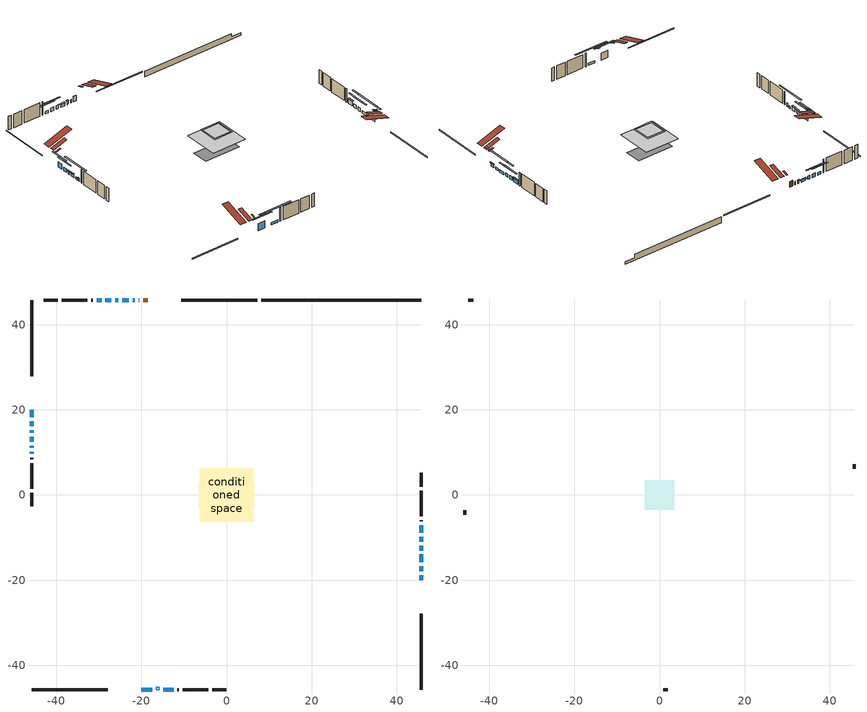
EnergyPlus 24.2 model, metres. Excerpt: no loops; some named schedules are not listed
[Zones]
conditioned space
 floor adiabatic (AdiabaticFloorConstruction): -6.23,-6.23 -6.23,6.23 6.23,6.23 6.23,-6.23 z3.35
 floor foundation (Slab1 construction): -6.54,-2.85 -6.54,2.85 6.54,2.85 6.54,-2.85 z-1.27
 wall outside (RimJoist1 construction): 7.27,45.79 -10.62,45.79 / -45.79,-45.79 -27.9,-45.79 / -45.79,45.79 -45.79,27.9 / 45.79,-45.79 45.79,-27.9 z0.91:1.21
 wall outside (AdiabaticWallConstruction 1): -18.47,45.79 -19.52,45.79 z0.91:2.94
 wall outside (AdiabaticWallConstruction): -20.45,45.79 -20.62,45.79 / -25.39,45.79 -26.17,45.79 / -45.79,10.12 -45.79,9.67 / 45.79,-13.05 45.79,-11.93 z0.91:2.13; -20.05,-45.79 -17.38,-45.79 z0.91:3.35; -45.79,20.05 -45.79,18.27 z0.91:2.84; -45.79,17.34 -45.79,16.17 / 45.79,-20.05 45.79,-18.83 / -45.79,13.66 -45.79,12.49 / 45.79,-11 45.79,-9.83 z0.91:2.18; -45.79,15.25 -45.79,14.58 / -27.09,45.79 -28.42,45.79 z0.91:2.08; -21.55,45.79 -22.01,45.79 z0.91:1.98; -22.93,45.79 -24.46,45.79 / 45.79,-15.8 45.79,-13.97 / -14.83,-45.79 -12.44,-45.79 z0.91:1.72; 45.79,-17.9 45.79,-16.73 / -45.79,11.56 -45.79,11.05 z0.91:1.73; 45.79,-8.9 45.79,-7.13 z0.91:2.49; -29.34,45.79 -30.51,45.79 z0.91:1.77
 wall outside (Wall1 construction): -31.44,45.79 -31.74,45.79 / -11.51,-45.79 -11.21,-45.79 / -45.79,8.74 -45.79,8.44 / 45.79,-6.2 45.79,-5.9 z0.91:5.79
 wall outside (Wall2 construction): -32.67,45.79 -38.67,45.79 / -10.28,-45.79 -4.28,-45.79 / -45.79,7.51 -45.79,1.51 / 45.79,-4.97 45.79,1.03 z0.91:5.79
 wall outside (Wall3 construction): -39.6,45.79 -42.86,45.79 / -3.35,-45.79 -0.09,-45.79 / -45.79,0.59 -45.79,-2.68 / 45.79,1.96 45.79,5.22 z0.91:5.79
 wall foundation (FoundationWall1 construction): 8.2,45.79,-1.27 8.2,45.79,0.91 42.03,45.79,0.91 42.03,45.79,-0.37 45.79,45.79,-0.37 45.79,45.79,-1.27
 window (WindowConstruction 13): -20.45,45.79 -20.62,45.79 z0.91:2.13
 window (WindowConstruction 5): -20.05,-45.79 -17.38,-45.79 z0.91:3.35
 window (WindowConstruction 6): -45.79,20.05 -45.79,18.27 z0.91:2.84
 window (WindowConstruction 7): -45.79,17.34 -45.79,16.17 z0.91:2.18
 window (WindowConstruction 8): -45.79,15.25 -45.79,14.58 z0.91:2.08
 window (WindowConstruction 9): 45.79,-20.05 45.79,-18.83 z0.91:2.18
 window (WindowConstruction 10): -21.55,45.79 -22,45.79 z0.91:1.98
 window (WindowConstruction 11): -22.93,45.79 -24.46,45.79 z0.91:1.72
 window (WindowConstruction 12): -45.79,13.66 -45.79,12.49 z0.91:2.18
 window (WindowConstruction 16): 45.79,-17.9 45.79,-16.73 z0.91:1.72
 window (WindowConstruction 14): -25.39,45.79 -26.17,45.79 z0.91:2.13
 window (WindowConstruction 17): 45.79,-15.8 45.79,-13.97 z0.91:1.72
 window (WindowConstruction 18): -14.82,-45.79 -12.44,-45.79 z0.91:1.72
 window (WindowConstruction 19): -45.79,11.56 -45.79,11.05 z0.91:1.72
 window (WindowConstruction 15): -45.79,10.12 -45.79,9.67 z0.91:2.13
 window (WindowConstruction): 45.79,-13.05 45.79,-11.93 z0.91:2.13
 window (WindowConstruction 1): 45.79,-11 45.79,-9.83 z0.91:2.18
 window (WindowConstruction 2): 45.79,-8.9 45.79,-7.13 z0.91:2.49
 window (WindowConstruction 3): -27.1,45.79 -28.41,45.79 z0.91:2.08
 window (WindowConstruction 4): -29.34,45.79 -30.51,45.79 z0.91:1.77
 door (Door): -18.47,45.79 -19.52,45.79 z0.91:2.94
 ceiling adiabatic (AdiabaticFloorConstruction): 6.23,-6.23 6.23,6.23 -6.23,6.23 -6.23,-6.23 z3.35
 roof outside (Roof3 construction): -16.17,45.79,5.79 -16.17,40.6,7.52 -14.81,40.6,7.52 -14.81,45.79,5.79; -22.35,-45.79,5.79 -22.35,-40.6,7.52 -23.72,-40.6,7.52 -23.72,-45.79,5.79; -45.79,22.35,5.79 -40.6,22.35,7.52 -40.6,23.72,7.52 -45.79,23.72,5.79; 45.79,-22.35,5.79 40.6,-22.35,7.52 40.6,-23.72,7.52 45.79,-23.72,5.79
 roof outside (Roof4 construction): -17.54,45.79,5.79 -17.54,44.11,6.35 -17.1,44.11,6.35 -17.1,45.79,5.79; -20.98,-45.79,5.79 -20.98,-44.11,6.35 -21.42,-44.11,6.35 -21.42,-45.79,5.79; -45.79,20.98,5.79 -44.11,20.98,6.35 -44.11,21.42,6.35 -45.79,21.42,5.79; 45.79,-20.98,5.79 44.11,-20.98,6.35 44.11,-21.42,6.35 45.79,-21.42,5.79
 roof outside (AdiabaticRoofConstruction): -15.75,-45.79,5.79 -15.75,-45.13,6.01 -16.45,-45.13,6.01 -16.45,-45.79,5.79
 skylight (SkylightConstruction): -15.75,-45.79,5.79 -15.75,-45.13,6.01 -16.45,-45.13,6.01 -16.45,-45.79,5.79
attic - vented
 floor to conditioned space (Floor1 construction Reversed): -2.96,-2.96 -2.96,2.96 2.96,2.96 2.96,-2.96 z5.79
 floor to conditioned space (Floor2 construction Reversed): -3.44,-3.44 -3.44,3.44 3.44,3.44 3.44,-3.44 z5.79
 wall outside (Wall4 construction): -43.79,45.79 -44.86,45.79 / 0.84,-45.79 1.91,-45.79 / -45.79,-3.6 -45.79,-4.68 / 45.79,6.15 45.79,7.22 z0.91:5.79
 roof outside (Roof1 construction): -13.88,45.79,5.79 -13.88,36.96,8.73 -11.55,36.96,8.73 -11.55,45.79,5.79; -24.65,-45.79,5.79 -24.65,-36.96,8.73 -26.97,-36.96,8.73 -26.97,-45.79,5.79; -45.79,24.65,5.79 -36.96,24.65,8.73 -36.96,26.97,8.73 -45.79,26.97,5.79; 45.79,-24.65,5.79 36.96,-24.65,8.73 36.96,-26.97,8.73 45.79,-26.97,5.79
shading: -14.89,-45.79 -22.54,-45.79 -22.54,-46.2 -14.89,-46.2 z5.84; -45.79,15.78 -45.79,22.54 -46.2,22.54 -46.2,15.78 z5.33; -45.79,13.68 -45.79,19.83 -46.2,19.83 -46.2,13.68 z4.67; -45.79,14.38 -45.79,15.45 -46.2,15.45 -46.2,14.38 z2.28; 45.79,-18.63 45.79,-20.25 46.2,-20.25 46.2,-18.63 z2.38; -22.21,45.79 -21.35,45.79 -21.35,46.2 -22.21,46.2 z2.18; -24.66,45.79 -22.73,45.79 -22.73,46.2 -24.66,46.2 z1.92; -45.79,12.29 -45.79,13.86 -46.2,13.86 -46.2,12.29 z2.38; 45.79,-11.8 45.79,-22.83 46.2,-22.83 46.2,-11.8 z6.65; 45.79,-9.05 45.79,-20.73 46.2,-20.73 46.2,-9.05 z6.65; -7.51,-45.79 -19.75,-45.79 -19.75,-46.2 -7.51,-46.2 z6.65; -45.79,6.12 -45.79,16.49 -46.2,16.49 -46.2,6.12 z6.65; 45.79,-9.44 45.79,-15.54 46.2,-15.54 46.2,-9.44 z4.62; 45.79,-7.34 45.79,-13.49 46.2,-13.49 46.2,-7.34 z4.67; 45.79,-6.93 45.79,-9.11 46.2,-9.11 46.2,-6.93 z2.69; -30.91,45.79 -24.61,45.79 -24.61,46.2 -30.91,46.2 z4.57; -33,45.79 -26.85,45.79 -26.85,46.2 -33,46.2 z4.26
[Building]
Building 1: Terrain=Suburbs
[Site:Location]
Toronto City Centre_ON: Latitude {deg}=43.63; Longitude {deg}=-79.39; Time Zone {hr}=-5; Elevation {m}=77; Keep Site Location Information=Yes
[Site:GroundTemperature:Shallow]
5.01852, 3.26908, 3.12898, 3.95918, 7.29196, 10.6092, 13.4851, 15.3069, 15.4617, 13.9799, 11.1774, 7.9619
[Site:WaterMainsTemperature]
Calculation Method=Schedule; Temperature Schedule=mains temperature schedule
[Material] Roughness=Rough; Thermal Absorptance=0.9
Name | Thickness {m} | Conductivity {W/m-K} | Density {kg/m3} | Specific Heat {J/kg-K} | Solar Absorptance | Visible Absorptance
asphalt or fiberglass shingles | 0.00635 | 0.162714 | 1121.4 | 1465.45 | 0.4 | 0.4
asphalt or fiberglass shingles 1 | 0.00635 | 0.162714 | 1121.4 | 1465.45 | 0.7 | 0.7
ceiling loosefill ins | 0.254 | 0.0480833 | 16.02 | 1046.75 | 0.7 | 0.7
ceiling stud and cavity | 0.1397 | 1.23958 | 65.682 | 1177.47 | 0.7 | 0.7
ceiling stud and cavity 1 | 0.1397 | 1.20202 | 65.682 | 1177.47 | 0.7 | 0.7
concrete 4.0 in. | 0.1016 | 1.803125 | 2242.8 | 837.4 | 0.7 | 0.7
concrete 8.0 in. | 0.2032 | 1.803125 | 2242.8 | 837.4 | 0.7 | 0.7
door material | 0.04445 | 0.327969 | 512.64 | 1214.23 | 0.7 | 0.7
exterior vertical ins | 0.0219533 | 0.029427 | 32.04 | 1214.23 | 0.7 | 0.7
floor covering | 0.0127 | 0.0433444 | 54.468 | 1339.84 | 0.6 | 0.6
floor rigid ins; roof rigid ins 1; wall rigid ins | 0.512978 | 0.029427 | 32.04 | 1214.23 | 0.7 | 0.7
floor stud and cavity | 0.1397 | 1.75129 | 37.0049 | 1207.88 | 0.7 | 0.7
furniture material conditioned space 1 | 0.1524 | 0.115458 | 640.8 | 1214.23 | 0.6 | 0.6
gypsum board | 0.0127 | 0.160291 | 801 | 837.4 | 0.6 | 0.6
gypsum board 1 | 0.0127 | 0.160291 | 801 | 837.4 | 0.7 | 0.7
osb sheathing 0.5 in. | 0.0127 | 0.115458 | 512.64 | 1214.23 | 0.7 | 0.7
osb sheathing 0.75 in. | 0.01905 | 0.115458 | 512.64 | 1214.23 | 0.7 | 0.7
osb sheathing 2.0 in. | 0.0508 | 0.115458 | 512.64 | 1214.23 | 0.7 | 0.7
rim joist stud and cavity | 0.0508 | 0.0284916 | 125.044 | 1163.47 | 0.6 | 0.6
roof rigid ins | 0.051816 | 0.029427 | 32.04 | 1214.23 | 0.7 | 0.7
roof stud and cavity | 0.2032 | 0.181508 | 78.34581 | 1123.46 | 0.7 | 0.7
roof stud and cavity 1 | 0.2032 | 0.219065 | 78.34581 | 1123.46 | 0.7 | 0.7
roof stud and cavity 2 | 0.18415 | 1.78685 | 37.0049 | 1207.88 | 0.6 | 0.6
wall stud and cavity | 0.1397 | 0.0985572 | 139.0536 | 1170.24 | 0.7 | 0.7
wall stud and cavity 1 | 0.1397 | 0.0889444 | 139.0536 | 1170.24 | 0.7 | 0.7
wall stud and cavity 2 | 0.1397 | 0.0903627 | 139.0536 | 1170.24 | 0.7 | 0.7
wall stud and cavity 3 | 0.0889 | 6.1454 | 50.32683 | 1063.81 | 0.6 | 0.6
wall stud and cavity 4 | 0.0889 | 0.380278 | 52.3479 | 1209.89 | 0.7 | 0.7
wall stud and cavity 5 | 0.0889 | 0.391764 | 83.0341 | 1211.67 | 0.7 | 0.7
wood siding | 0.0254 | 0.102417 | 544.68 | 1172.36 | 0.4 | 0.4
wood siding 1 | 0.00254 | 0.102417 | 544.68 | 1172.36 | 0.4 | 0.4
wood siding 2; wood siding 3; wood siding 4 | 0.0254 | 0.102417 | 544.68 | 1172.36 | 0.7 | 0.7
[WindowMaterial:SimpleGlazingSystem]
Name | U-Factor {W/m2-K} | Solar Heat Gain Coefficient
SkylightMaterial | 3.81709 | 0.6757
WindowMaterial | 2.97698 | 0.61
WindowMaterial 1 | 2.98322 | 0.57
WindowMaterial 10 | 3.20637 | 0.35
WindowMaterial 11 | 3.30914 | 0.63
WindowMaterial 12 | 3.30687 | 0.6
WindowMaterial 13 | 2.77143 | 0.64
WindowMaterial 14 | 2.77768 | 0.66
WindowMaterial 15 | 2.92474 | 0.66
WindowMaterial 16 | 3.00026 | 0.58
WindowMaterial 2 | 2.94291 | 0.62
WindowMaterial 3 | 2.918492 | 0.67
WindowMaterial 4 | 2.94177 | 0.65
WindowMaterial 5 | 3.29267 | 0.71
WindowMaterial 6 | 2.98209 | 0.59
WindowMaterial 7 | 2.96164 | 0.63
WindowMaterial 8 | 3.04511 | 0.44
WindowMaterial 9 | 2.93609 | 0.65
[Construction]
AdiabaticFloorConstruction: floor stud and cavity, floor rigid ins, osb sheathing 0.75 in., floor covering
AdiabaticRoofConstruction: asphalt or fiberglass shingles 1, roof rigid ins 1, osb sheathing 0.75 in., roof stud and cavity 2
AdiabaticWallConstruction: wood siding 3, wall rigid ins, wall stud and cavity 4, gypsum board
AdiabaticWallConstruction 1: wood siding 4, wall rigid ins, wall stud and cavity 4, gypsum board
Door: door material
Floor1 construction Reversed: gypsum board, ceiling stud and cavity, ceiling loosefill ins
Floor2 construction Reversed: gypsum board, ceiling stud and cavity 1, ceiling loosefill ins
FoundationWall1 construction: concrete 8.0 in., gypsum board 1
furniture construction conditioned space 1: furniture material conditioned space 1
PartitionWallConstruction: gypsum board, wall stud and cavity 5, gypsum board
RimJoist1 construction: wood siding 2, osb sheathing 2.0 in., rim joist stud and cavity
Roof1 construction: asphalt or fiberglass shingles
Roof3 construction: asphalt or fiberglass shingles, roof rigid ins, osb sheathing 0.75 in., roof stud and cavity, gypsum board
Roof4 construction: asphalt or fiberglass shingles, roof rigid ins, osb sheathing 0.75 in., roof stud and cavity 1, gypsum board
SkylightConstruction: SkylightMaterial
Slab1 construction: concrete 4.0 in.
Wall1 construction: wood siding, osb sheathing 0.5 in., wall stud and cavity, gypsum board
Wall2 construction: wood siding, osb sheathing 0.5 in., wall stud and cavity 1, gypsum board
Wall3 construction: wood siding, osb sheathing 0.5 in., wall stud and cavity 2, gypsum board
Wall4 construction: wood siding 1, wall stud and cavity 3
WindowConstruction: WindowMaterial
WindowConstruction 1; WindowConstruction 12; WindowConstruction 7: WindowMaterial 1
WindowConstruction 10: WindowMaterial 8
WindowConstruction 11: WindowMaterial 9
WindowConstruction 13: WindowMaterial 10
WindowConstruction 14: WindowMaterial 11
WindowConstruction 15: WindowMaterial 12
WindowConstruction 16: WindowMaterial 13
WindowConstruction 17: WindowMaterial 14
WindowConstruction 18: WindowMaterial 15
WindowConstruction 19: WindowMaterial 16
WindowConstruction 2: WindowMaterial 2
WindowConstruction 3; WindowConstruction 9: WindowMaterial 3
WindowConstruction 4: WindowMaterial 4
WindowConstruction 5: WindowMaterial 5
WindowConstruction 6: WindowMaterial 6
WindowConstruction 8: WindowMaterial 7
[Zone] Multiplier=1; Part of Total Floor Area=Yes
Name | Volume {m3}
attic - vented | 39.3432
conditioned space | 589.9
[Space]
Name | Zone | Volume {m3}
attic - vented 1 | attic - vented | 39.3432
conditioned space 1 | conditioned space | 589.9
[ZoneInfiltration:EffectiveLeakageArea]
infil attic - vented 1: Zone or Space=attic - vented 1; Schedule=Always On Discrete; Effective Air Leakage Area {cm2}=3464.84; Stack Coefficient=0.000543927; Wind Coefficient=1.57576e-05
[ZoneMixing]
whole house fan mix: Zone or Space=attic - vented; Schedule=Always On Continuous; Design Flow Rate Calculation Method=Flow/Zone; Design Flow Rate {m3/s}=0; Source Zone or Space=conditioned space
[SurfaceProperty:ExposedFoundationPerimeter]
Slab1: Exposed Perimeter Calculation Method=TotalExposedPerimeter; Total Exposed Perimeter {m}=37.593
[InternalMass] Zone or ZoneList=conditioned space; Space or SpaceList=conditioned space 1
Name | Construction | Surface Area {m2}
furniture mass conditioned space 1 | furniture construction conditioned space 1 | 92.0082
partition wall mass | PartitionWallConstruction | 230.02
[Lights]
interior lighting: Zone or ZoneList or Space or SpaceList=conditioned space 1; Schedule=interior lighting schedule; Design Level Calculation Method=LightingLevel; Lighting Level {W}=343.2; Return Air Fraction=0; Fraction Radiant=0.6; Fraction Visible=0.2; Fraction Replaceable=1
[People]
occupants: Zone or ZoneList or Space or SpaceList=conditioned space 1; Number of People Schedule=occupants schedule; Number of People Calculation Method=People; Number of People=3; Fraction Radiant=0.314171; Sensible Heat Fraction=0.56303; Activity Level Schedule=occupants activity schedule; Carbon Dioxide Generation Rate {m3/s-W}=0; Enable ASHRAE 55 Comfort Warnings=No; Mean Radiant Temperature Calculation Type=EnclosureAveraged
[ElectricEquipment] Zone or ZoneList or Space or SpaceList=conditioned space 1; Design Level Calculation Method=EquipmentLevel
Name | Schedule | Design Level {W} | Fraction Latent | Fraction Radiant | Fraction Lost
clothes dryer | clothes dryer schedule | 140.772 | 0.015 | 0.081 | 0.85
clothes washer | clothes washer schedule | 32.1985 | 0.03 | 0.162 | 0.7
cooking range | cooking range schedule | 215.147 | 0.08 | 0.432 | 0.2
dishwasher | dishwasher schedule | 66.8632 | 0.3 | 0.18 | 0.4
fridge | fridge schedule | 72.9452 | 0 | 0.6 | 0
mech vent bath fan 0 | mech vent bath fan 0 schedule | 50.2 | 0 | 0 | 1
mech vent bath fan 1 | mech vent bath fan 1 schedule | 50.2 | 0 | 0 | 1
mech vent house fan | mech vent house fan schedule | 0 | 0 | 0 | 1
mech vent house fan cfis | mech vent house fan cfis schedule | 0 | 0 | 0 | 0
mech vent range fan 0 | mech vent range fan 0 schedule | 57 | 0 | 0 | 1
misc plug loads | misc plug loads schedule | 494.7 | 0.045 | 0.513 | 0.1
whole house fan | Always On Discrete | 0 | 0 | 0 | 1
[OtherEquipment] Zone or ZoneList or Space or SpaceList=conditioned space 1; Design Level Calculation Method=EquipmentLevel
Name | Fuel Type | Schedule | Design Level {W} | Fraction Latent | Fraction Radiant | Fraction Lost
clothes dryer 1 | Electricity | clothes dryer schedule | 0 | 0.015 | 0.081 | 0.85
cooking range 1 | Electricity | cooking range schedule | 0 | 0.08 | 0.432 | 0.2
general water use latent | None | general water use schedule | 62.594 | 1 | 0 | 0
general water use sensible | None | general water use schedule | -61.6891 | 0 | 0.6 | 0
mech vent house fan latent load | None | Always On Discrete | 0 | 1 | 0 | 0
mech vent house fan sensible load | None | Always On Discrete | 0 | 0 | 0 | 0
water heater energy adjustment1 | FuelOilNo2 | Always On Discrete | 0.01 | 0 | 0 | 1
[ZoneInfiltration:DesignFlowRate] Zone or ZoneList or Space or SpaceList=conditioned space 1; Schedule=Always On Discrete; Design Flow Rate Calculation Method=Flow/Zone; Design Flow Rate {m3/s}=0
infil flow; natural vent flow; whole house fan flow
[Foundation:Kiva]
Foundation Kiva 1: Initial Indoor Air Temperature {C}=18; Wall Height Above Grade {m}=0.90998; Wall Depth Below Slab {m}=0.2032; Custom Block Material Name 1=exterior vertical ins; Custom Block Depth 1 {m}=2.17999; Custom Block X Position 1 {m}=0.2159; Custom Block Z Position 1 {m}=0
[Foundation:Kiva:Settings]
Soil Conductivity {W/m-K}=0.849921; Soil Density {kg/m3}=1842.3; Soil Specific Heat {J/kg-K}=418.7; Ground Solar Absorptivity=0.9; Ground Thermal Absorptivity=0.9; Ground Surface Roughness {m}=0.03; Far-Field Width {m}=40; Deep-Ground Boundary Condition=ZeroFlux; Deep-Ground Depth {m}=40; Minimum Cell Dimension {m}=0.2; Maximum Cell Growth Coefficient=3; Simulation Timestep=Timestep
[Exterior:Lights]
exterior lighting: Schedule=exterior lighting schedule; Design Level {W}=75.6
[Schedule:Constant]
Name | Hourly Value
Always On Continuous; mech vent house fan schedule; mech vent house fan cfis schedule; Always On Discrete | 1
occupants activity schedule | 117.228
fridge schedule | 0
[Schedule:Week:Daily]
interior lighting schedule Week Rule - Jan1-Jan27: interior lighting schedule day, interior lighting schedule day, interior lighting schedule day, interior lighting schedule day, interior lighting schedule day, interior lighting schedule day, interior lighting schedule day, interior lighting schedule default day, interior lighting schedule default day, interior lighting schedule default day, interior lighting schedule default day, interior lighting schedule default day
interior lighting schedule Week Rule - Jan28-Feb3: interior lighting schedule day, interior lighting schedule day, interior lighting schedule day, interior lighting schedule day, interior lighting schedule day 1, interior lighting schedule day 1, interior lighting schedule day 1, interior lighting schedule default day, interior lighting schedule default day, interior lighting schedule default day, interior lighting schedule default day, interior lighting schedule default day
interior lighting schedule Week Rule - Feb4-Feb24: interior lighting schedule day 1, interior lighting schedule day 1, interior lighting schedule day 1, interior lighting schedule day 1, interior lighting schedule day 1, interior lighting schedule day 1, interior lighting schedule day 1, interior lighting schedule default day, interior lighting schedule default day, interior lighting schedule default day, interior lighting schedule default day, interior lighting schedule default day
interior lighting schedule Week Rule - Feb25-Mar3: interior lighting schedule day 1, interior lighting schedule day 1, interior lighting schedule day 1, interior lighting schedule day 1, interior lighting schedule day 2, interior lighting schedule day 2, interior lighting schedule day 2, interior lighting schedule default day, interior lighting schedule default day, interior lighting schedule default day, interior lighting schedule default day, interior lighting schedule default day
interior lighting schedule Week Rule - Mar4-Mar31: interior lighting schedule day 2, interior lighting schedule day 2, interior lighting schedule day 2, interior lighting schedule day 2, interior lighting schedule day 2, interior lighting schedule day 2, interior lighting schedule day 2, interior lighting schedule default day, interior lighting schedule default day, interior lighting schedule default day, interior lighting schedule default day, interior lighting schedule default day
interior lighting schedule Week Rule - Apr1-Apr28: interior lighting schedule day 3, interior lighting schedule day 3, interior lighting schedule day 3, interior lighting schedule day 3, interior lighting schedule day 3, interior lighting schedule day 3, interior lighting schedule day 3, interior lighting schedule default day, interior lighting schedule default day, interior lighting schedule default day, interior lighting schedule default day, interior lighting schedule default day
interior lighting schedule Week Rule - Apr29-May5: interior lighting schedule day 3, interior lighting schedule day 3, interior lighting schedule day 4, interior lighting schedule day 4, interior lighting schedule day 4, interior lighting schedule day 4, interior lighting schedule day 4, interior lighting schedule default day, interior lighting schedule default day, interior lighting schedule default day, interior lighting schedule default day, interior lighting schedule default day
interior lighting schedule Week Rule - May6-May26: interior lighting schedule day 4, interior lighting schedule day 4, interior lighting schedule day 4, interior lighting schedule day 4, interior lighting schedule day 4, interior lighting schedule day 4, interior lighting schedule day 4, interior lighting schedule default day, interior lighting schedule default day, interior lighting schedule default day, interior lighting schedule default day, interior lighting schedule default day
interior lighting schedule Week Rule - May27-Jun2: interior lighting schedule day 4, interior lighting schedule day 4, interior lighting schedule day 4, interior lighting schedule day 4, interior lighting schedule day 4, interior lighting schedule day 5, interior lighting schedule day 5, interior lighting schedule default day, interior lighting schedule default day, interior lighting schedule default day, interior lighting schedule default day, interior lighting schedule default day
interior lighting schedule Week Rule - Jun3-Jun30: interior lighting schedule day 5, interior lighting schedule day 5, interior lighting schedule day 5, interior lighting schedule day 5, interior lighting schedule day 5, interior lighting schedule day 5, interior lighting schedule day 5, interior lighting schedule default day, interior lighting schedule default day, interior lighting schedule default day, interior lighting schedule default day, interior lighting schedule default day
interior lighting schedule Week Rule - Jul1-Jul28: interior lighting schedule day 6, interior lighting schedule day 6, interior lighting schedule day 6, interior lighting schedule day 6, interior lighting schedule day 6, interior lighting schedule day 6, interior lighting schedule day 6, interior lighting schedule default day, interior lighting schedule default day, interior lighting schedule default day, interior lighting schedule default day, interior lighting schedule default day
interior lighting schedule Week Rule - Jul29-Aug4: interior lighting schedule day 6, interior lighting schedule day 6, interior lighting schedule day 6, interior lighting schedule day 7, interior lighting schedule day 7, interior lighting schedule day 7, interior lighting schedule day 7, interior lighting schedule default day, interior lighting schedule default day, interior lighting schedule default day, interior lighting schedule default day, interior lighting schedule default day
interior lighting schedule Week Rule - Aug5-Aug25: interior lighting schedule day 7, interior lighting schedule day 7, interior lighting schedule day 7, interior lighting schedule day 7, interior lighting schedule day 7, interior lighting schedule day 7, interior lighting schedule day 7, interior lighting schedule default day, interior lighting schedule default day, interior lighting schedule default day, interior lighting schedule default day, interior lighting schedule default day
interior lighting schedule Week Rule - Aug26-Sep1: interior lighting schedule day 7, interior lighting schedule day 7, interior lighting schedule day 7, interior lighting schedule day 7, interior lighting schedule day 7, interior lighting schedule day 7, interior lighting schedule day 8, interior lighting schedule default day, interior lighting schedule default day, interior lighting schedule default day, interior lighting schedule default day, interior lighting schedule default day
interior lighting schedule Week Rule - Sep2-Sep29: interior lighting schedule day 8, interior lighting schedule day 8, interior lighting schedule day 8, interior lighting schedule day 8, interior lighting schedule day 8, interior lighting schedule day 8, interior lighting schedule day 8, interior lighting schedule default day, interior lighting schedule default day, interior lighting schedule default day, interior lighting schedule default day, interior lighting schedule default day
interior lighting schedule Week Rule - Sep30-Oct6: interior lighting schedule day 8, interior lighting schedule day 9, interior lighting schedule day 9, interior lighting schedule day 9, interior lighting schedule day 9, interior lighting schedule day 9, interior lighting schedule day 9, interior lighting schedule default day, interior lighting schedule default day, interior lighting schedule default day, interior lighting schedule default day, interior lighting schedule default day
interior lighting schedule Week Rule - Oct7-Oct27: interior lighting schedule day 9, interior lighting schedule day 9, interior lighting schedule day 9, interior lighting schedule day 9, interior lighting schedule day 9, interior lighting schedule day 9, interior lighting schedule day 9, interior lighting schedule default day, interior lighting schedule default day, interior lighting schedule default day, interior lighting schedule default day, interior lighting schedule default day
interior lighting schedule Week Rule - Oct28-Nov3: interior lighting schedule day 9, interior lighting schedule day 9, interior lighting schedule day 9, interior lighting schedule day 9, interior lighting schedule day 10, interior lighting schedule day 10, interior lighting schedule day 10, interior lighting schedule default day, interior lighting schedule default day, interior lighting schedule default day, interior lighting schedule default day, interior lighting schedule default day
interior lighting schedule Week Rule - Nov4-Nov24: interior lighting schedule day 10, interior lighting schedule day 10, interior lighting schedule day 10, interior lighting schedule day 10, interior lighting schedule day 10, interior lighting schedule day 10, interior lighting schedule day 10, interior lighting schedule default day, interior lighting schedule default day, interior lighting schedule default day, interior lighting schedule default day, interior lighting schedule default day
interior lighting schedule Week Rule - Nov25-Dec1: interior lighting schedule day 10, interior lighting schedule day 10, interior lighting schedule day 10, interior lighting schedule day 10, interior lighting schedule day 10, interior lighting schedule day 10, interior lighting schedule day 11, interior lighting schedule default day, interior lighting schedule default day, interior lighting schedule default day, interior lighting schedule default day, interior lighting schedule default day
interior lighting schedule Week Rule - Dec2-Dec31: interior lighting schedule day 11, interior lighting schedule day 11, interior lighting schedule day 11, interior lighting schedule day 11, interior lighting schedule day 11, interior lighting schedule day 11, interior lighting schedule day 11, interior lighting schedule default day, interior lighting schedule default day, interior lighting schedule default day, interior lighting schedule default day, interior lighting schedule default day
occupants schedule Week Rule - Jan1-Dec31: occupants schedule day, occupants schedule day, occupants schedule day, occupants schedule day, occupants schedule day, occupants schedule day, occupants schedule day, occupants schedule default day, occupants schedule default day, occupants schedule default day, occupants schedule default day, occupants schedule default day
clothes dryer schedule Week Rule - Jan1-Dec31: clothes dryer schedule day, clothes dryer schedule day, clothes dryer schedule day, clothes dryer schedule day, clothes dryer schedule day, clothes dryer schedule day, clothes dryer schedule day, clothes dryer schedule default day, clothes dryer schedule default day, clothes dryer schedule default day, clothes dryer schedule default day, clothes dryer schedule default day
clothes washer schedule Week Rule - Jan1-Dec31: clothes washer schedule day, clothes washer schedule day, clothes washer schedule day, clothes washer schedule day, clothes washer schedule day, clothes washer schedule day, clothes washer schedule day, clothes washer schedule default day, clothes washer schedule default day, clothes washer schedule default day, clothes washer schedule default day, clothes washer schedule default day
cooking range schedule Week Rule - Jan1-Dec31: cooking range schedule day, cooking range schedule day, cooking range schedule day, cooking range schedule day, cooking range schedule day, cooking range schedule day, cooking range schedule day, cooking range schedule default day, cooking range schedule default day, cooking range schedule default day, cooking range schedule default day, cooking range schedule default day
dishwasher schedule Week Rule - Jan1-Dec31: dishwasher schedule day, dishwasher schedule day, dishwasher schedule day, dishwasher schedule day, dishwasher schedule day, dishwasher schedule day, dishwasher schedule day, dishwasher schedule default day, dishwasher schedule default day, dishwasher schedule default day, dishwasher schedule default day, dishwasher schedule default day
mech vent bath fan 0 schedule Week Rule - Jan1-Dec31: mech vent bath fan 0 schedule day, mech vent bath fan 0 schedule day, mech vent bath fan 0 schedule day, mech vent bath fan 0 schedule day, mech vent bath fan 0 schedule day, mech vent bath fan 0 schedule day, mech vent bath fan 0 schedule day, mech vent bath fan 0 schedule default day, mech vent bath fan 0 schedule default day, mech vent bath fan 0 schedule default day, mech vent bath fan 0 schedule default day, mech vent bath fan 0 schedule default day
mech vent bath fan 1 schedule Week Rule - Jan1-Dec31: mech vent bath fan 1 schedule day, mech vent bath fan 1 schedule day, mech vent bath fan 1 schedule day, mech vent bath fan 1 schedule day, mech vent bath fan 1 schedule day, mech vent bath fan 1 schedule day, mech vent bath fan 1 schedule day, mech vent bath fan 1 schedule default day, mech vent bath fan 1 schedule default day, mech vent bath fan 1 schedule default day, mech vent bath fan 1 schedule default day, mech vent bath fan 1 schedule default day
mech vent range fan 0 schedule Week Rule - Jan1-Dec31: mech vent range fan 0 schedule day, mech vent range fan 0 schedule day, mech vent range fan 0 schedule day, mech vent range fan 0 schedule day, mech vent range fan 0 schedule day, mech vent range fan 0 schedule day, mech vent range fan 0 schedule day, mech vent range fan 0 schedule default day, mech vent range fan 0 schedule default day, mech vent range fan 0 schedule default day, mech vent range fan 0 schedule default day, mech vent range fan 0 schedule default day
misc plug loads schedule Week Rule - Jan1-Dec31: misc plug loads schedule day, misc plug loads schedule day, misc plug loads schedule day, misc plug loads schedule day, misc plug loads schedule day, misc plug loads schedule day, misc plug loads schedule day, misc plug loads schedule default day, misc plug loads schedule default day, misc plug loads schedule default day, misc plug loads schedule default day, misc plug loads schedule default day
general water use schedule Week Rule - Jan1-Dec31: general water use schedule day, general water use schedule day, general water use schedule day, general water use schedule day, general water use schedule day, general water use schedule day, general water use schedule day, general water use schedule default day, general water use schedule default day, general water use schedule default day, general water use schedule default day, general water use schedule default day
exterior lighting schedule Week Rule - Jan1-Jan27: exterior lighting schedule day, exterior lighting schedule day, exterior lighting schedule day, exterior lighting schedule day, exterior lighting schedule day, exterior lighting schedule day, exterior lighting schedule day, exterior lighting schedule default day, exterior lighting schedule default day, exterior lighting schedule default day, exterior lighting schedule default day, exterior lighting schedule default day
exterior lighting schedule Week Rule - Jan28-Feb3: exterior lighting schedule day, exterior lighting schedule day, exterior lighting schedule day, exterior lighting schedule day, exterior lighting schedule day 1, exterior lighting schedule day 1, exterior lighting schedule day 1, exterior lighting schedule default day, exterior lighting schedule default day, exterior lighting schedule default day, exterior lighting schedule default day, exterior lighting schedule default day
[Schedule:Year]
interior lighting schedule: interior lighting schedule Week Rule - Jan1-Jan27, 1, 1, 1, 27, interior lighting schedule Week Rule - Jan28-Feb3, 1, 28, 2, 3, interior lighting schedule Week Rule - Feb4-Feb24, 2, 4, 2, 24, interior lighting schedule Week Rule - Feb25-Mar3, 2, 25, 3, 3, interior lighting schedule Week Rule - Mar4-Mar31, 3, 4, 3, 31, interior lighting schedule Week Rule - Apr1-Apr28, 4, 1, 4, 28, interior lighting schedule Week Rule - Apr29-May5, 4, 29, 5, 5, interior lighting schedule Week Rule - May6-May26, 5, 6, 5, 26, interior lighting schedule Week Rule - May27-Jun2, 5, 27, 6, 2, interior lighting schedule Week Rule - Jun3-Jun30, 6, 3, 6, 30, interior lighting schedule Week Rule - Jul1-Jul28, 7, 1, 7, 28, interior lighting schedule Week Rule - Jul29-Aug4, 7, 29, 8, 4, interior lighting schedule Week Rule - Aug5-Aug25, 8, 5, 8, 25, interior lighting schedule Week Rule - Aug26-Sep1, 8, 26, 9, 1, interior lighting schedule Week Rule - Sep2-Sep29, 9, 2, 9, 29, interior lighting schedule Week Rule - Sep30-Oct6, 9, 30, 10, 6, interior lighting schedule Week Rule - Oct7-Oct27, 10, 7, 10, 27, interior lighting schedule Week Rule - Oct28-Nov3, 10, 28, 11, 3, interior lighting schedule Week Rule - Nov4-Nov24, 11, 4, 11, 24, interior lighting schedule Week Rule - Nov25-Dec1, 11, 25, 12, 1, interior lighting schedule Week Rule - Dec2-Dec31, 12, 2, 12, 31
occupants schedule: occupants schedule Week Rule - Jan1-Dec31, 1, 1, 12, 31
clothes dryer schedule: clothes dryer schedule Week Rule - Jan1-Dec31, 1, 1, 12, 31
clothes washer schedule: clothes washer schedule Week Rule - Jan1-Dec31, 1, 1, 12, 31
cooking range schedule: cooking range schedule Week Rule - Jan1-Dec31, 1, 1, 12, 31
dishwasher schedule: dishwasher schedule Week Rule - Jan1-Dec31, 1, 1, 12, 31
mech vent bath fan 0 schedule: mech vent bath fan 0 schedule Week Rule - Jan1-Dec31, 1, 1, 12, 31
mech vent bath fan 1 schedule: mech vent bath fan 1 schedule Week Rule - Jan1-Dec31, 1, 1, 12, 31
mech vent range fan 0 schedule: mech vent range fan 0 schedule Week Rule - Jan1-Dec31, 1, 1, 12, 31
misc plug loads schedule: misc plug loads schedule Week Rule - Jan1-Dec31, 1, 1, 12, 31
general water use schedule: general water use schedule Week Rule - Jan1-Dec31, 1, 1, 12, 31
exterior lighting schedule: exterior lighting schedule Week Rule - Jan1-Jan27, 1, 1, 1, 27, exterior lighting schedule Week Rule - Jan28-Feb3, 1, 28, 2, 3, exterior lighting schedule Week Rule - Feb4-Feb24, 2, 4, 2, 24, exterior lighting schedule Week Rule - Feb25-Mar3, 2, 25, 3, 3, exterior lighting schedule Week Rule - Mar4-Mar31, 3, 4, 3, 31, exterior lighting schedule Week Rule - Apr1-Apr28, 4, 1, 4, 28, exterior lighting schedule Week Rule - Apr29-May5, 4, 29, 5, 5, exterior lighting schedule Week Rule - May6-May26, 5, 6, 5, 26, exterior lighting schedule Week Rule - May27-Jun2, 5, 27, 6, 2, exterior lighting schedule Week Rule - Jun3-Jun30, 6, 3, 6, 30, exterior lighting schedule Week Rule - Jul1-Jul28, 7, 1, 7, 28, exterior lighting schedule Week Rule - Jul29-Aug4, 7, 29, 8, 4, exterior lighting schedule Week Rule - Aug5-Aug25, 8, 5, 8, 25, exterior lighting schedule Week Rule - Aug26-Sep1, 8, 26, 9, 1, exterior lighting schedule Week Rule - Sep2-Sep29, 9, 2, 9, 29, exterior lighting schedule Week Rule - Sep30-Oct6, 9, 30, 10, 6, exterior lighting schedule Week Rule - Oct7-Oct27, 10, 7, 10, 27, exterior lighting schedule Week Rule - Oct28-Nov3, 10, 28, 11, 3, exterior lighting schedule Week Rule - Nov4-Nov24, 11, 4, 11, 24, exterior lighting schedule Week Rule - Nov25-Dec1, 11, 25, 12, 1, exterior lighting schedule Week Rule - Dec2-Dec31, 12, 2, 12, 31
[Schedule:Compact]
mains temperature schedule: Through: 01/01, For: AllDays, Until: 24:00, 8.80333, Through: 01/02, For: AllDays, Until: 24:00, 8.74333, Through: 01/03, For: AllDays, Until: 24:00, 8.68389, Through: 01/04, For: AllDays, Until: 24:00, 8.62611, Through: 01/05, For: AllDays, Until: 24:00, 8.56944, Through: 01/06, For: AllDays, Until: 24:00, 8.51389, Through: 01/07, For: AllDays, Until: 24:00, 8.45944, Through: 01/08, For: AllDays, Until: 24:00, 8.40611, Through: 01/09, For: AllDays, Until: 24:00, 8.35389, Through: 01/10, For: AllDays, Until: 24:00, 8.30278, Through: 01/11, For: AllDays, Until: 24:00, 8.25333, Through: 01/12, For: AllDays, Until: 24:00, 8.205, Through: 01/13, For: AllDays, Until: 24:00, 8.15778, Through: 01/14, For: AllDays, Until: 24:00, 8.11222, Through: 01/15, For: AllDays, Until: 24:00, 8.06778, Through: 01/16, For: AllDays, Until: 24:00, 8.02444, Through: 01/17, For: AllDays, Until: 24:00, 7.98222, Through: 01/18, For: AllDays, Until: 24:00, 7.94167, Through: 01/19, For: AllDays, Until: 24:00, 7.90222, Through: 01/20, For: AllDays, Until: 24:00, 7.86444, Through: 01/21, For: AllDays, Until: 24:00, 7.82778, Through: 01/22, For: AllDays, Until: 24:00, 7.79278, Through: 01/23, For: AllDays, Until: 24:00, 7.75889, Through: 01/24, For: AllDays, Until: 24:00, 7.72667, Through: 01/25, For: AllDays, Until: 24:00, 7.69556, Through: 01/26, For: AllDays, Until: 24:00, 7.66611, Through: 01/27, For: AllDays, Until: 24:00, 7.63778, Through: 01/28, For: AllDays, Until: 24:00, 7.61111, Through: 01/29, For: AllDays, Until: 24:00, 7.58556, Through: 01/30, For: AllDays, Until: 24:00, 7.56167, Through: 01/31, For: AllDays, Until: 24:00, 7.53944, Through: 02/01, For: AllDays, Until: 24:00, 7.51833, Through: 02/02, For: AllDays, Until: 24:00, 7.49889, Through: 02/03, For: AllDays, Until: 24:00, 7.48111, Through: 02/04, For: AllDays, Until: 24:00, 7.46444, Through: 02/05, For: AllDays, Until: 24:00, 7.44944, Through: 02/06, For: AllDays, Until: 24:00, 7.43556, Through: 02/07, For: AllDays, Until: 24:00, 7.42333, Through: 02/08, For: AllDays, Until: 24:00, 7.41278, Through: 02/09, For: AllDays, Until: 24:00, 7.40389, Through: 02/10, For: AllDays, Until: 24:00, 7.39611, Through: 02/11, For: AllDays, Until: 24:00, 7.39, Through: 02/12, For: AllDays, Until: 24:00, 7.38556, Through: 02/13, For: AllDays, Until: 24:00, 7.38222, Through: 02/14, For: AllDays, Until: 24:00, 7.38056, Through: 02/15, For: AllDays, Until: 24:00, 7.38056, Through: 02/16, For: AllDays, Until: 24:00, 7.38222, Through: 02/17, For: AllDays, Until: 24:00, 7.385, Through: 02/18, For: AllDays, Until: 24:00, 7.38944, Through: 02/19, For: AllDays, Until: 24:00, 7.395, Through: 02/20, For: AllDays, Until: 24:00, 7.40278, Through: 02/21, For: AllDays, Until: 24:00, 7.41167, Through: 02/22, For: AllDays, Until: 24:00, 7.42222, Through: 02/23, For: AllDays, Until: 24:00, 7.43389, Through: 02/24, For: AllDays, Until: 24:00, 7.44722, Through: 02/25, For: AllDays, Until: 24:00, 7.46222, Through: 02/26, For: AllDays, Until: 24:00, 7.47833, Through: 02/27, For: AllDays, Until: 24:00, 7.49611, Through: 02/28, For: AllDays, Until: 24:00, 7.51556, Through: 03/01, For: AllDays, Until: 24:00, 7.53667, Through: 03/02, For: AllDays, Until: 24:00, 7.55889, Through: 03/03, For: AllDays, Until: 24:00, 7.58222, Through: 03/04, For: AllDays, Until: 24:00, 7.60722, Through: 03/05, For: AllDays, Until: 24:00, 7.63389, Through: 03/06, For: AllDays, Until: 24:00, 7.66222, Through: 03/07, For: AllDays, Until: 24:00, 7.69111, Through: 03/08, For: AllDays, Until: 24:00, 7.72222, Through: 03/09, For: AllDays, Until: 24:00, 7.75444, Through: 03/10, For: AllDays, Until: 24:00, 7.78778, Through: 03/11, For: AllDays, Until: 24:00, 7.82278, Through: 03/12, For: AllDays, Until: 24:00, 7.85944, Through: 03/13, For: AllDays, Until: 24:00, 7.89722, Through: 03/14, For: AllDays, Until: 24:00, 7.93611, Through: 03/15, For: AllDays, Until: 24:00, 7.97667, Through: 03/16, For: AllDays, Until: 24:00, 8.01833, Through: 03/17, For: AllDays, Until: 24:00, 8.06167, Through: 03/18, For: AllDays, Until: 24:00, 8.10611, Through: 03/19, For: AllDays, Until: 24:00, 8.15167, Through: 03/20, For: AllDays, Until: 24:00, 8.19833, Through: 03/21, For: AllDays, Until: 24:00, 8.24667, Through: 03/22, For: AllDays, Until: 24:00, 8.29611, Through: 03/23, For: AllDays, Until: 24:00, 8.34667, Through: 03/24, For: AllDays, Until: 24:00, 8.39889, Through: 03/25, For: AllDays, Until: 24:00, 8.45167, Through: 03/26, For: AllDays, Until: 24:00, 8.50611, Through: 03/27, For: AllDays, Until: 24:00, 8.56167, Through: 03/28, For: AllDays, Until: 24:00, 8.61833, Through: 03/29, For: AllDays, Until: 24:00, 8.67611, Through: 03/30, For: AllDays, Until: 24:00, 8.735, Through: 03/31, For: AllDays, Until: 24:00, 8.795, Through: 04/01, For: AllDays, Until: 24:00, 8.85611, Through: 04/02, For: AllDays, Until: 24:00, 8.91833, Through: 04/03, For: AllDays, Until: 24:00, 8.98167, Through: 04/04, For: AllDays, Until: 24:00, 9.04556, Through: 04/05, For: AllDays, Until: 24:00, 9.11111, Through: 04/06, For: AllDays, Until: 24:00, 9.17722, Through: 04/07, For: AllDays, Until: 24:00, 9.24444, Through: 04/08, For: AllDays, Until: 24:00, 9.31222, Through: 04/09, For: AllDays, Until: 24:00, 9.38167, Through: 04/10, For: AllDays, Until: 24:00, 9.45167, Through: 04/11, For: AllDays, Until: 24:00, 9.52222, Through: 04/12, For: AllDays, Until: 24:00, 9.59444, Through: 04/13, For: AllDays, Until: 24:00, 9.66667, Through: 04/14, For: AllDays, Until: 24:00, 9.74, Through: 04/15, For: AllDays, Until: 24:00, 9.81444, Through: 04/16, For: AllDays, Until: 24:00, 9.88944, Through: 04/17, For: AllDays, Until: 24:00, 9.96556, Through: 04/18, For: AllDays, Until: 24:00, 10.0417, Through: 04/19, For: AllDays, Until: 24:00, 10.1189, Through: 04/20, For: AllDays, Until: 24:00, 10.1972, Through: 04/21, For: AllDays, Until: 24:00, 10.2756, Through: 04/22, For: AllDays, Until: 24:00, 10.355, Through: 04/23, For: AllDays, Until: 24:00, 10.435, Through: 04/24, For: AllDays, Until: 24:00, 10.515, Through: 04/25, For: AllDays, Until: 24:00, 10.5961, Through: 04/26, For: AllDays, Until: 24:00, 10.6778, Through: 04/27, For: AllDays, Until: 24:00, 10.76, Through: 04/28, For: AllDays, Until: 24:00, 10.8428, Through: 04/29, For: AllDays, Until: 24:00, 10.9261, Through: 04/30, For: AllDays, Until: 24:00, 11.0094, Through: 05/01, For: AllDays, Until: 24:00, 11.0933, Through: 05/02, For: AllDays, Until: 24:00, 11.1778, Through: 05/03, For: AllDays, Until: 24:00, 11.2628, Through: 05/04, For: AllDays, Until: 24:00, 11.3478, Through: 05/05, For: AllDays, Until: 24:00, 11.4333, Through: 05/06, For: AllDays, Until: 24:00, 11.5189, Through: 05/07, For: AllDays, Until: 24:00, 11.605, Through: 05/08, For: AllDays, Until: 24:00, 11.6917, Through: 05/09, For: AllDays, Until: 24:00, 11.7778, Through: 05/10, For: AllDays, Until: 24:00, 11.865, Through: 05/11, For: AllDays, Until: 24:00, 11.9517, Through: 05/12, For: AllDays, Until: 24:00, 12.0389, Through: 05/13, For: AllDays, Until: 24:00, 12.1261, Through: 05/14, For: AllDays, Until: 24:00, 12.2133, Through: 05/15, For: AllDays, Until: 24:00, 12.3006, Through: 05/16, For: AllDays, Until: 24:00, 12.3883, Through: 05/17, For: AllDays, Until: 24:00, 12.4756, Through: 05/18, For: AllDays, Until: 24:00, 12.5628, Through: 05/19, For: AllDays, Until: 24:00, 12.6506, Through: 05/20, For: AllDays, Until: 24:00, 12.7378, Through: 05/21, For: AllDays, Until: 24:00, 12.825, Through: 05/22, For: AllDays, Until: 24:00, 12.9122, Through: 05/23, For: AllDays, Until: 24:00, 12.9994, Through: 05/24, For: AllDays, Until: 24:00, 13.0861, Through: 05/25, For: AllDays, Until: 24:00, 13.1728, Through: 05/26, For: AllDays, Until: 24:00, 13.2594, Through: 05/27, For: AllDays, Until: 24:00, 13.3456, Through: 05/28, For: AllDays, Until: 24:00, 13.4317, Through: 05/29, For: AllDays, Until: 24:00, 13.5172, Through: 05/30, For: AllDays, Until: 24:00, 13.6028, Through: 05/31, For: AllDays, Until: 24:00, 13.6878, Through: 06/01, For: AllDays, Until: 24:00, 13.7722, Through: 06/02, For: AllDays, Until: 24:00, 13.8567, Through: 06/03, For: AllDays, Until: 24:00, 13.9406, Through: 06/04, For: AllDays, Until: 24:00, 14.0239, Through: 06/05, For: AllDays, Until: 24:00, 14.1067, Through: 06/06, For: AllDays, Until: 24:00, 14.1894, Through: 06/07, For: AllDays, Until: 24:00, 14.2711, Through: 06/08, For: AllDays, Until: 24:00, 14.3528, Through: 06/09, For: AllDays, Until: 24:00, 14.4339, Through: 06/10, For: AllDays, Until: 24:00, 14.5139, Through: 06/11, For: AllDays, Until: 24:00, 14.5939, Through: 06/12, For: AllDays, Until: 24:00, 14.6728, Through: 06/13, For: AllDays, Until: 24:00, 14.7511, Through: 06/14, For: AllDays, Until: 24:00, 14.8289, Through: 06/15, For: AllDays, Until: 24:00, 14.9061, Through: 06/16, For: AllDays, Until: 24:00, 14.9822, Through: 06/17, For: AllDays, Until: 24:00, 15.0578, Through: 06/18, For: AllDays, Until: 24:00, 15.1328, Through: 06/19, For: AllDays, Until: 24:00, 15.2067, Through: 06/20, For: AllDays, Until: 24:00, 15.28, Through: 06/21, For: AllDays, Until: 24:00, 15.3522, Through: 06/22, For: AllDays, Until: 24:00, 15.4239, Through: 06/23, For: AllDays, Until: 24:00, 15.4944, Through: 06/24, For: AllDays, Until: 24:00, 15.5639, Through: 06/25, For: AllDays, Until: 24:00, 15.6328, Through: 06/26, For: AllDays, Until: 24:00, 15.7006, Through: 06/27, For: AllDays, Until: 24:00, 15.7678, Through: 06/28, For: AllDays, Until: 24:00, 15.8333, Through: 06/29, For: AllDays, Until: 24:00, 15.8983, Through: 06/30, For: AllDays, Until: 24:00, 15.9622, Through: 07/01, For: AllDays, Until: 24:00, 16.025, Through: 07/02, For: AllDays, Until: 24:00, 16.0872, Through: 07/03, For: AllDays, Until: 24:00, 16.1478, Through: 07/04, For: AllDays, Until: 24:00, 16.2072, Through: 07/05, For: AllDays, Until: 24:00, 16.2661, Through: 07/06, For: AllDays, Until: 24:00, 16.3233, Through: 07/07, For: AllDays, Until: 24:00, 16.3794, Through: 07/08, For: AllDays, Until: 24:00, 16.435, Through: 07/09, For: AllDays, Until: 24:00, 16.4889, Through: 07/10, For: AllDays, Until: 24:00, 16.5417, Through: 07/11, For: AllDays, Until: 24:00, 16.5928, Through: 07/12, For: AllDays, Until: 24:00, 16.6433, Through: 07/13, For: AllDays, Until: 24:00, 16.6922, Through: 07/14, For: AllDays, Until: 24:00, 16.74, Through: 07/15, For: AllDays, Until: 24:00, 16.7867, Through: 07/16, For: AllDays, Until: 24:00, 16.8322, Through: 07/17, For: AllDays, Until: 24:00, 16.8761, Through: 07/18, For: AllDays, Until: 24:00, 16.9189, Through: 07/19, For: AllDays, Until: 24:00, 16.96, Through: 07/20, For: AllDays, Until: 24:00, 17, Through: 07/21, For: AllDays, Until: 24:00, 17.0389, Through: 07/22, For: AllDays, Until: 24:00, 17.0761, Through: 07/23, For: AllDays, Until: 24:00, 17.1122, Through: 07/24, For: AllDays, Until: 24:00, 17.1467, Through: 07/25, For: AllDays, Until: 24:00, 17.18, Through: 07/26, For: AllDays, Until: 24:00, 17.2117, Through: 07/27, For: AllDays, Until: 24:00, 17.2422, Through: 07/28, For: AllDays, Until: 24:00, 17.2711, Through: 07/29, For: AllDays, Until: 24:00, 17.2983, Through: 07/30, For: AllDays, Until: 24:00, 17.3244, Through: 07/31, For: AllDays, Until: 24:00, 17.3494, Through: 08/01, For: AllDays, Until: 24:00, 17.3728, Through: 08/02, For: AllDays, Until: 24:00, 17.3944, Through: 08/03, For: AllDays, Until: 24:00, 17.4144, Through: 08/04, For: AllDays, Until: 24:00, 17.4333, Through: 08/05, For: AllDays, Until: 24:00, 17.4506, Through: 08/06, For: AllDays, Until: 24:00, 17.4667, Through: 08/07, For: AllDays, Until: 24:00, 17.4811, Through: 08/08, For: AllDays, Until: 24:00, 17.4939, Through: 08/09, For: AllDays, Until: 24:00, 17.5056, Through: 08/10, For: AllDays, Until: 24:00, 17.5156, Through: 08/11, For: AllDays, Until: 24:00, 17.5239, Through: 08/12, For: AllDays, Until: 24:00, 17.5311, Through: 08/13, For: AllDays, Until: 24:00, 17.5361, Through: 08/14, For: AllDays, Until: 24:00, 17.54, Through: 08/15, For: AllDays, Until: 24:00, 17.5428, Through: 08/16, For: AllDays, Until: 24:00, 17.5439, Through: 08/17, For: AllDays, Until: 24:00, 17.5433, Through: 08/18, For: AllDays, Until: 24:00, 17.5411, Through: 08/19, For: AllDays, Until: 24:00, 17.5372, Through: 08/20, For: AllDays, Until: 24:00, 17.5322, Through: 08/21, For: AllDays, Until: 24:00, 17.5256, Through: 08/22, For: AllDays, Until: 24:00, 17.5178, Through: 08/23, For: AllDays, Until: 24:00, 17.5083, Through: 08/24, For: AllDays, Until: 24:00, 17.4972, Through: 08/25, For: AllDays, Until: 24:00, 17.4844, Through: 08/26, For: AllDays, Until: 24:00, 17.4706, Through: 08/27, For: AllDays, Until: 24:00, 17.455, Through: 08/28, For: AllDays, Until: 24:00, 17.4378, Through: 08/29, For: AllDays, Until: 24:00, 17.4194, Through: 08/30, For: AllDays, Until: 24:00, 17.3994, Through: 08/31, For: AllDays, Until: 24:00, 17.3778, Through: 09/01, For: AllDays, Until: 24:00, 17.355, Through: 09/02, For: AllDays, Until: 24:00, 17.3311, Through: 09/03, For: AllDays, Until: 24:00, 17.305, Through: 09/04, For: AllDays, Until: 24:00, 17.2778, Through: 09/05, For: AllDays, Until: 24:00, 17.2494, Through: 09/06, For: AllDays, Until: 24:00, 17.2194, Through: 09/07, For: AllDays, Until: 24:00, 17.1878, Through: 09/08, For: AllDays, Until: 24:00, 17.155, Through: 09/09, For: AllDays, Until: 24:00, 17.1206, Through: 09/10, For: AllDays, Until: 24:00, 17.085, Through: 09/11, For: AllDays, Until: 24:00, 17.0483, Through: 09/12, For: AllDays, Until: 24:00, 17.01, Through: 09/13, For: AllDays, Until: 24:00, 16.97, Through: 09/14, For: AllDays, Until: 24:00, 16.9289, Through: 09/15, For: AllDays, Until: 24:00, 16.8867, Through: 09/16, For: AllDays, Until: 24:00, 16.8428, Through: 09/17, For: AllDays, Until: 24:00, 16.7983, Through: 09/18, For: AllDays, Until: 24:00, 16.7517, Through: 09/19, For: AllDays, Until: 24:00, 16.7044, Through: 09/20, For: AllDays, Until: 24:00, 16.6556, Through: 09/21, For: AllDays, Until: 24:00, 16.6056, Through: 09/22, For: AllDays, Until: 24:00, 16.5544, Through: 09/23, For: AllDays, Until: 24:00, 16.5017, Through: 09/24, For: AllDays, Until: 24:00, 16.4483, Through: 09/25, For: AllDays, Until: 24:00, 16.3933, Through: 09/26, For: AllDays, Until: 24:00, 16.3372, Through: 09/27, For: AllDays, Until: 24:00, 16.2806, Through: 09/28, For: AllDays, Until: 24:00, 16.2222, Through: 09/29, For: AllDays, Until: 24:00, 16.1628, Through: 09/30, For: AllDays, Until: 24:00, 16.1022, Through: 10/01, For: AllDays, Until: 24:00, 16.0406, Through: 10/02, For: AllDays, Until: 24:00, 15.9778, Through: 10/03, For: AllDays, Until: 24:00, 15.9144, Through: 10/04, For: AllDays, Until: 24:00, 15.8494, Through: 10/05, For: AllDays, Until: 24:00, 15.7839, Through: 10/06, For: AllDays, Until: 24:00, 15.7172, Through: 10/07, For: AllDays, Until: 24:00, 15.6494, Through: 10/08, For: AllDays, Until: 24:00, 15.5811, Through: 10/09, For: AllDays, Until: 24:00, 15.5117, Through: 10/10, For: AllDays, Until: 24:00, 15.4411, Through: 10/11, For: AllDays, Until: 24:00, 15.37, Through: 10/12, For: AllDays, Until: 24:00, 15.2978, Through: 10/13, For: AllDays, Until: 24:00, 15.225, Through: 10/14, For: AllDays, Until: 24:00, 15.1511, Through: 10/15, For: AllDays, Until: 24:00, 15.0767, Through: 10/16, For: AllDays, Until: 24:00, 15.0011, Through: 10/17, For: AllDays, Until: 24:00, 14.925, Through: 10/18, For: AllDays, Until: 24:00, 14.8483, Through: 10/19, For: AllDays, Until: 24:00, 14.7706, Through: 10/20, For: AllDays, Until: 24:00, 14.6922, Through: 10/21, For: AllDays, Until: 24:00, 14.6133, Through: 10/22, For: AllDays, Until: 24:00, 14.5339, Through: 10/23, For: AllDays, Until: 24:00, 14.4539, Through: 10/24, For: AllDays, Until: 24:00, 14.3728, Through: 10/25, For: AllDays, Until: 24:00, 14.2917, Through: 10/26, For: AllDays, Until: 24:00, 14.21, Through: 10/27, For: AllDays, Until: 24:00, 14.1272, Through: 10/28, For: AllDays, Until: 24:00, 14.0444, Through: 10/29, For: AllDays, Until: 24:00, 13.9611, Through: 10/30, For: AllDays, Until: 24:00, 13.8772, Through: 10/31, For: AllDays, Until: 24:00, 13.7933, Through: 11/01, For: AllDays, Until: 24:00, 13.7089, Through: 11/02, For: AllDays, Until: 24:00, 13.6239, Through: 11/03, For: AllDays, Until: 24:00, 13.5383, Through: 11/04, For: AllDays, Until: 24:00, 13.4528, Through: 11/05, For: AllDays, Until: 24:00, 13.3667, Through: 11/06, For: AllDays, Until: 24:00, 13.2806, Through: 11/07, For: AllDays, Until: 24:00, 13.1944, Through: 11/08, For: AllDays, Until: 24:00, 13.1078, Through: 11/09, For: AllDays, Until: 24:00, 13.0206, Through: 11/10, For: AllDays, Until: 24:00, 12.9339, Through: 11/11, For: AllDays, Until: 24:00, 12.8467, Through: 11/12, For: AllDays, Until: 24:00, 12.7594, Through: 11/13, For: AllDays, Until: 24:00, 12.6722, Through: 11/14, For: AllDays, Until: 24:00, 12.5844, Through: 11/15, For: AllDays, Until: 24:00, 12.4972, Through: 11/16, For: AllDays, Until: 24:00, 12.41, Through: 11/17, For: AllDays, Until: 24:00, 12.3222, Through: 11/18, For: AllDays, Until: 24:00, 12.235, Through: 11/19, For: AllDays, Until: 24:00, 12.1478, Through: 11/20, For: AllDays, Until: 24:00, 12.0606, Through: 11/21, For: AllDays, Until: 24:00, 11.9733, Through: 11/22, For: AllDays, Until: 24:00, 11.8861, Through: 11/23, For: AllDays, Until: 24:00, 11.7994, Through: 11/24, For: AllDays, Until: 24:00, 11.7128, Through: 11/25, For: AllDays, Until: 24:00, 11.6267, Through: 11/26, For: AllDays, Until: 24:00, 11.5406, Through: 11/27, For: AllDays, Until: 24:00, 11.4544, Through: 11/28, For: AllDays, Until: 24:00, 11.3689, Through: 11/29, For: AllDays, Until: 24:00, 11.2839, Through: 11/30, For: AllDays, Until: 24:00, 11.1989, Through: 12/01, For: AllDays, Until: 24:00, 11.1144, Through: 12/02, For: AllDays, Until: 24:00, 11.03, Through: 12/03, For: AllDays, Until: 24:00, 10.9467, Through: 12/04, For: AllDays, Until: 24:00, 10.8633, Through: 12/05, For: AllDays, Until: 24:00, 10.7806, Through: 12/06, For: AllDays, Until: 24:00, 10.6983, Through: 12/07, For: AllDays, Until: 24:00, 10.6167, Through: 12/08, For: AllDays, Until: 24:00, 10.5356, Through: 12/09, For: AllDays, Until: 24:00, 10.4544, Through: 12/10, For: AllDays, Until: 24:00, 10.3744, Through: 12/11, For: AllDays, Until: 24:00, 10.295, Through: 12/12, For: AllDays, Until: 24:00, 10.2167, Through: 12/13, For: AllDays, Until: 24:00, 10.1383, Through: 12/14, For: AllDays, Until: 24:00, 10.0611, Through: 12/15, For: AllDays, Until: 24:00, 9.98444, Through: 12/16, For: AllDays, Until: 24:00, 9.90833, Through: 12/17, For: AllDays, Until: 24:00, 9.83278, Through: 12/18, For: AllDays, Until: 24:00, 9.75833, Through: 12/19, For: AllDays, Until: 24:00, 9.685, Through: 12/20, For: AllDays, Until: 24:00, 9.61222, Through: 12/21, For: AllDays, Until: 24:00, 9.54, Through: 12/22, For: AllDays, Until: 24:00, 9.46889, Through: 12/23, For: AllDays, Until: 24:00, 9.39889, Through: 12/24, For: AllDays, Until: 24:00, 9.32944, Through: 12/25, For: AllDays, Until: 24:00, 9.26111, Through: 12/26, For: AllDays, Until: 24:00, 9.19389, Through: 12/27, For: AllDays, Until: 24:00, 9.12722, Through: 12/28, For: AllDays, Until: 24:00, 9.06167, Through: 12/29, For: AllDays, Until: 24:00, 8.99722, Through: 12/30, For: AllDays, Until: 24:00, 8.93389, Through: 12/31, For: AllDays, Until: 24:00, 8.87111
